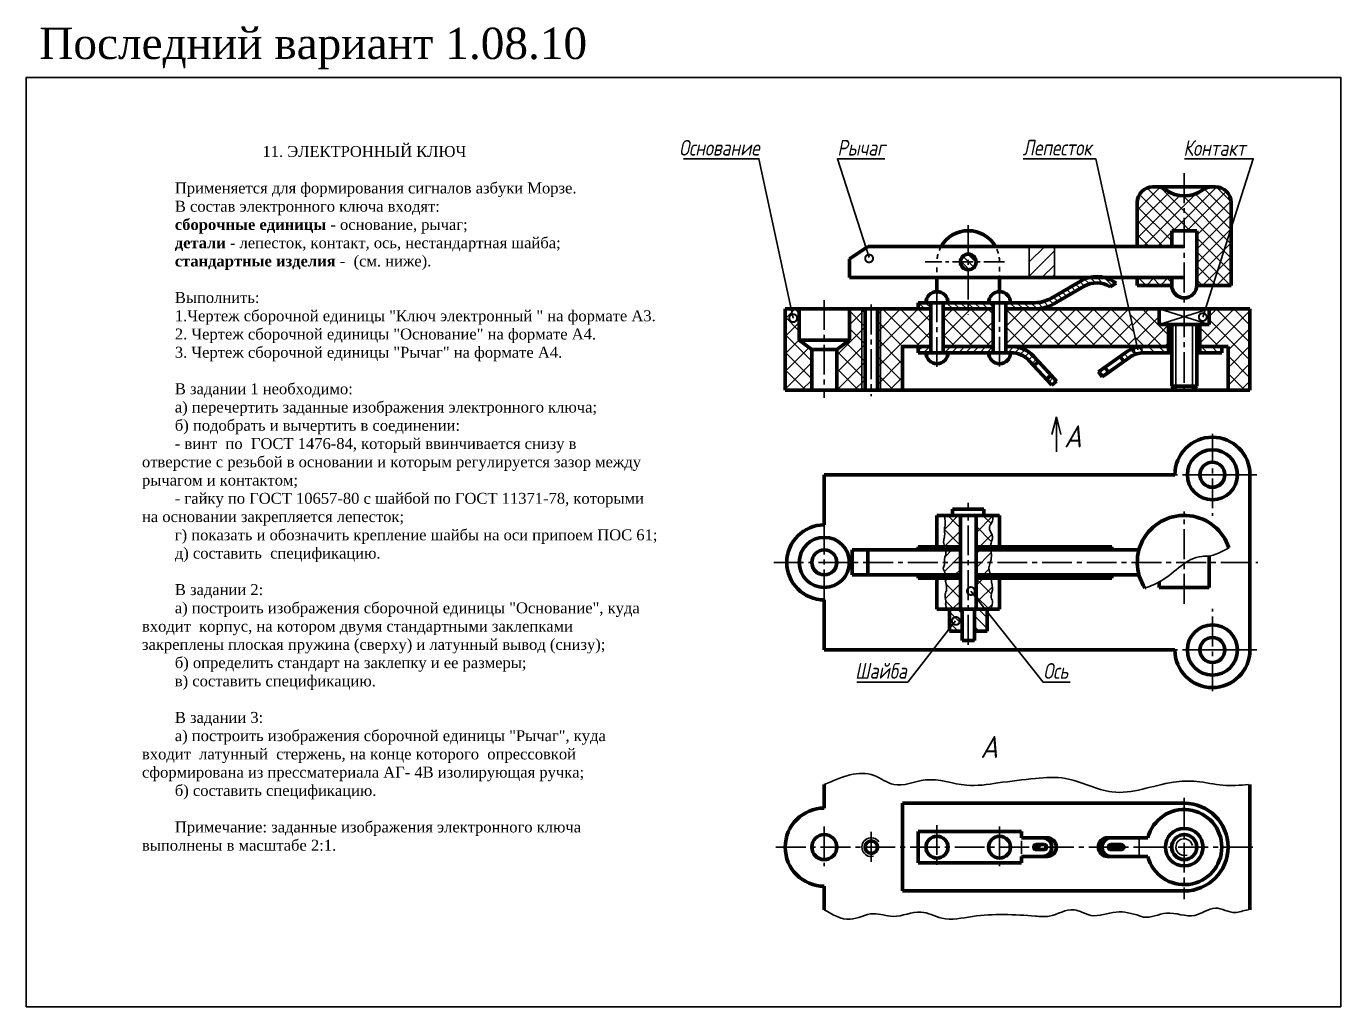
# Model space of a CAD drawing. Header units: millimetres. Extents: x 0 to 1082, y 0 to 313.
# Drawn here: x 0 to 420, y 0 to 313.3 of the extents above; entities that cross this region are included whole.
import ezdxf

# ---------------------------------------------------------------- set-up
doc = ezdxf.new("R2010")
doc.units = ezdxf.units.MM
doc.header["$LTSCALE"] = 0.5
for name, pattern in [('CENTER2', [28.575, 19.05, -3.175, 3.175, -3.175]), ('HIDDEN', [1.1, 0.6, -0.5]), ('осевая2', [28.575, 19.05, -3.175, 3.175, -3.175])]:
    doc.linetypes.add(name, pattern=pattern)
doc.layers.get('0').update_dxf_attribs({"linetype": 'CONTINUOUS', "lineweight": 60})
doc.styles.get("Standard").update_dxf_attribs({"font": 'isocpeui.ttf', "width": 0.8})
doc.styles.add('стиль1', font='times.ttf')

# ---------------------------------------------------------------- blocks, each defined once
blk = doc.blocks.new('_DotSmall')
at = {"color": 0, "linetype": 'ByBlock', "const_width": 0.5}
blk.add_lwpolyline([(-0.0625, 0, 1), (0.0625, 0, 1)], format="xyb", close=True, dxfattribs=at)

msp = doc.modelspace()

# ---------------------------------------------------------------- hatches: boundary and pattern name
at = {"lineweight": -3}
h = msp.add_hatch(dxfattribs=at)
h.set_pattern_fill('ANSI37', angle=90, style=0)
h.set_pattern_definition([(135, (21.099, -7.5106), (-2.245064, -2.245064), []), (225, (21.099, -7.5106), (2.245064, -2.245064), [])])
h.paths.add_polyline_path([(366, 248), (370, 248.01), (370, 259.12, -0.158783), (364.11, 261.04, 0.158783), (361.16, 262), (360.58, 262), (360, 262, 0.414214), (355, 257), (355, 243), (366, 243)])
h.paths.add_polyline_path([(374, 248.02), (374, 230.5), (379.24, 230.5), (385, 248.59), (385, 257, 0.414214), (380, 262), (378.84, 262, 0.158783), (375.89, 261.04, -0.158783), (370, 259.12), (370, 248.01)])
h.paths.add_polyline_path([(385, 248.59), (379.24, 230.5), (385, 230.5)], flags=17)
h.paths.add_polyline_path([(366, 230.5), (366, 233), (355, 233), (355, 230.5)])
h = msp.add_hatch(dxfattribs=at)
h.set_pattern_fill('ANSI31', scale=0.5, angle=90, style=0)
h.set_pattern_definition([(135, (12, -7.2414), (-1.122532, -1.122532), [])])
h.paths.add_polyline_path([(301, 238), (298.5, 238, 0.405163), (301, 235.58)])
h.paths.add_polyline_path([(301, 240.58, 0.414214), (298.5, 238.08, 0.00775), (298.5, 238), (301, 238)])
h.paths.add_polyline_path([(301, 240.58), (301, 238), (303.5, 238, 0.00775), (303.5, 238.08, 0.414214)])
h.paths.add_polyline_path([(303.5, 238), (301, 238), (301, 235.58, 0.405163)])
h = msp.add_hatch(dxfattribs=at)
h.set_pattern_fill('ANSI31', style=0)
h.set_pattern_definition([(45, (21.099, -7.5106), (-2.245064, 2.245064), [])])
h.paths.add_polyline_path([(328.5, 243), (320.5, 243), (320.5, 233), (328.5, 233)])
h = msp.add_hatch(dxfattribs=at)
h.set_pattern_fill('ANSI31', scale=0.5, angle=90, style=0)
h.set_pattern_definition([(135, (21.0991, -7.1917), (-1.122532, -1.122532), [])])
h.paths.add_polyline_path([(313, 225), (313, 223), (322.31, 223, 0.132205), (328.33, 224.62), (338.04, 230.25, -0.280385), (346.35, 230.08), (348.2, 231.27), (347.43, 231.76, 0.077647), (344.6, 233), (339.5, 233, 0.067113), (337.03, 231.98), (327.33, 226.35, -0.132205), (322.31, 225)])
h.paths.add_polyline_path([(309, 223), (309, 225), (301, 225), (301, 223)])
h.paths.add_polyline_path([(293, 225), (293, 223), (301, 223), (301, 225)])
h.paths.add_polyline_path([(289, 223), (289, 225), (285, 225), (285, 223)])
h = msp.add_hatch(dxfattribs=at)
h.set_pattern_fill('ANSI37', scale=1.25, angle=90, style=0)
h.set_pattern_definition([(135, (21.099, -7.1917), (-2.80633, -2.80633), []), (225, (21.099, -7.1917), (2.80633, -2.80633), [])])
h.paths.add_polyline_path([(352.33, 223), (313, 223), (313, 211), (354.97, 211)])
h.paths.add_polyline_path([(391, 223), (378, 223), (378, 218), (375, 218), (375, 211), (384, 211), (384, 197), (391, 197)])
h.paths.add_polyline_path([(309, 223), (293, 223), (293, 211), (309, 211)])
h.paths.add_polyline_path([(289, 223), (276, 223), (272.95, 223), (272.95, 197), (276, 197), (280, 197), (280, 211), (289, 211)])
h.paths.add_polyline_path([(266.95, 223), (263, 223), (263, 213), (259, 210), (259, 197), (266.95, 197)])
h.paths.add_polyline_path([(251, 210), (247, 213), (247, 223), (244.99, 223), (245.76, 219.59, -0.93561), (245.94, 218.99, -1.068822), (245.76, 219.59), (244.99, 223), (242.5, 223), (242.5, 197), (251, 197)])
h.paths.add_polyline_path([(267.95, 223), (266.95, 223), (266.95, 197), (267.95, 197)])
h.paths.add_polyline_path([(272.95, 223), (271.95, 223), (271.95, 197), (272.95, 197)])
h = msp.add_hatch(dxfattribs=at)
h.set_pattern_fill('ANSI37', scale=4, angle=90, style=0)
h.set_pattern_definition([(135, (21.099, -7.1917), (-2.828427, -2.828427), []), (225, (21.099, -7.1917), (2.828427, -2.828427), [])])
h.paths.add_polyline_path([(362, 218), (362, 223), (352.33, 223), (354.97, 211), (357.4, 211), (365, 211), (365, 218)])
h = msp.add_hatch(dxfattribs=at)
h.set_pattern_fill('ANSI31', scale=0.5, style=0)
h.set_pattern_definition([(45, (21.0991, -7.1917), (-1.122532, 1.122532), [])])
h.paths.add_polyline_path([(309, 209), (309, 211), (293, 211), (293, 209)])
h.paths.add_polyline_path([(289, 209), (289, 211), (285, 211), (285, 209)])
h.paths.add_polyline_path([(320.5, 206.41), (321.93, 204.86), (323.4, 206.21), (321.97, 207.76, 0.209882), (314.61, 211), (313, 211), (313, 209), (314.61, 209, -0.209882)])
h.paths.add_polyline_path([(327.46, 201.79), (326.99, 201.36), (326.03, 200.4), (327.68, 198.6), (329.15, 199.95)])
h = msp.add_hatch(dxfattribs=at)
h.set_pattern_fill('ANSI31', scale=0.75, angle=90, style=0)
h.set_pattern_definition([(135, (21.099, -7.1917), (-1.683798, -1.683798), [])])
h.paths.add_polyline_path([(357.18, 211, 0.054479), (355.02, 210.76), (355.14, 210.21, -0.036363), (355.19, 210.22, -1), (355.23, 209.6, -0.929826), (355.14, 210.21), (355.02, 210.76, 0.1), (351.4, 209.16), (349.51, 207.82), (350.67, 206.19), (352.56, 207.52, -0.155325), (357.18, 209), (365, 209), (365, 211)])
h.paths.add_polyline_path([(382, 209), (382, 211), (375, 211), (375, 209)])
h.paths.add_polyline_path([(345.77, 202.72), (344.62, 204.35), (342.58, 202.9), (343.73, 201.27)])
h = msp.add_hatch(dxfattribs=at)
h.set_pattern_fill('ANSI37', scale=1.25, angle=90, style=0)
h.set_pattern_definition([(135, (21.099, -7.4363), (-2.80633, -2.80633), []), (225, (21.099, -7.4363), (2.80633, -2.80633), [])])
edge = h.paths.add_edge_path()
edge.add_spline(control_points=[(308.02, 147), (308.43, 148.75), (309.36, 150.49), (306.87, 153.04), (309.05, 155.03), (308.85, 156.4), (308.75, 157)], knot_values=[0.034459, 0.034459, 0.034459, 0.034459, 2.378832, 5.54111, 7.78659, 9.540425, 9.540425, 9.540425, 9.540425], degree=3, periodic=0)
edge.add_line((308.75, 157), (303.5, 157))
edge.add_line((303.5, 157), (303.5, 147))
edge.add_line((303.5, 147), (308.02, 147))
edge = h.paths.add_edge_path()
edge.add_spline(control_points=[(293.39, 157), (293.43, 156.93), (293.82, 154.02), (293.13, 152.66), (293.8, 150.56), (292.76, 148.55), (293.45, 147)], knot_values=[0.43237, 0.43237, 0.43237, 0.43237, 2.46282, 4.151375, 6.34017, 8.702828, 8.702828, 8.702828, 8.702828], degree=3, periodic=0)
edge.add_line((293.45, 147), (298.5, 147))
edge.add_line((298.5, 147), (298.5, 157))
edge.add_line((298.5, 157), (293.4, 157))
edge = h.paths.add_edge_path()
edge.add_line((298.5, 137), (293.55, 137))
edge.add_spline(control_points=[(293.55, 137), (293.73, 135.62), (294.47, 133.06), (293.17, 131.87), (294.03, 129.98), (293.58, 128.38), (294.16, 127.51), (294.07, 127.02), (294.07, 127)], knot_values=[0.716081, 0.716081, 0.716081, 0.716081, 2.517169, 4.222857, 6.374633, 7.647478, 9.054605, 9.1167, 9.1167, 9.1167, 9.1167], degree=3, periodic=0)
edge.add_line((294.07, 127), (298.5, 127))
edge.add_line((298.5, 127), (298.5, 137))
edge = h.paths.add_edge_path()
edge.add_spline(control_points=[(308.38, 127), (308.09, 127.28), (309.2, 129.3), (307.92, 130.88), (309.05, 133.35), (308.54, 135.07), (308.26, 137)], knot_values=[0, 0, 0, 0, 1.824475, 3.598202, 5.973479, 8.886643, 8.886643, 8.886643, 8.886643], degree=3, periodic=0)
edge.add_line((308.26, 137), (303.5, 137))
edge.add_line((303.5, 137), (303.5, 130.74))
edge.add_line((303.5, 130.74), (306.47, 127))
edge.add_line((306.47, 127), (308.38, 127))
h = msp.add_hatch(dxfattribs=at)
h.set_pattern_fill('ANSI31', style=0)
h.set_pattern_definition([(45, (21.099, -7.4363), (-2.245064, 2.245064), [])])
edge = h.paths.add_edge_path()
edge.add_spline(control_points=[(308.02, 142), (308.11, 142.3), (308.41, 143.35), (308.45, 144.69), (308.25, 145.71), (308.19, 146)], knot_values=[0, 0, 0, 0, 0.889745, 3.113462, 4.0085, 4.0085, 4.0085, 4.0085], degree=3, periodic=0)
edge.add_line((308.19, 146), (303.5, 146))
edge.add_line((303.5, 146), (303.5, 142))
edge.add_line((303.5, 142), (308.02, 142))
edge = h.paths.add_edge_path()
edge.add_line((303.5, 138), (308.32, 138))
edge.add_spline(control_points=[(308.32, 138), (308.04, 138.47), (307.3, 139.72), (307.76, 141.12), (308.02, 142)], knot_values=[4.0085, 4.0085, 4.0085, 4.0085, 5.583819, 8.216881, 8.216881, 8.216881, 8.216881], degree=3, periodic=0)
edge.add_line((308.02, 142), (303.5, 142))
edge.add_line((303.5, 142), (303.5, 138))
edge = h.paths.add_edge_path()
edge.add_line((298.5, 142), (298.5, 145.96))
edge.add_line((298.5, 145.96), (298.46, 146))
edge.add_line((298.46, 146), (293.78, 146))
edge.add_spline(control_points=[(293.78, 146), (293.81, 145.8), (294.04, 144.34), (293.24, 143.52), (293.45, 142.6), (293.45, 142)], knot_values=[0.446064, 0.446064, 0.446064, 0.446064, 2.109199, 3.28176, 5.090305, 5.090305, 5.090305, 5.090305], degree=3, periodic=0)
edge.add_line((293.45, 142), (298.5, 142))
edge = h.paths.add_edge_path()
edge.add_line((298.5, 138), (298.5, 142))
edge.add_line((298.5, 142), (293.45, 142))
edge.add_spline(control_points=[(293.45, 142), (293.45, 141.79), (293.41, 141.13), (292.62, 139.61), (293.65, 139.08), (293.53, 138), (293.53, 138)], knot_values=[5.090305, 5.090305, 5.090305, 5.090305, 5.72996, 7.00852, 9.521447, 9.927894, 9.927894, 9.927894, 9.927894], degree=3, periodic=0)
edge.add_line((293.53, 138), (298.5, 138))
h = msp.add_hatch(dxfattribs=at)
h.set_pattern_fill('ANSI31', scale=0.75, angle=90, style=0)
h.set_pattern_definition([(135, (21.099, -7.4363), (-1.683798, -1.683798), [])])
h.paths.add_polyline_path([(303, 120.01), (303.03, 120), (307, 120), (307, 126.33), (306.47, 127), (303, 127)])
h.paths.add_polyline_path([(299, 120), (299, 127), (295, 127), (295, 120.84), (296.78, 123.13, -0.05872), (296.75, 123.19, -1), (297.35, 123.38, -0.889074), (296.78, 123.13), (295, 120.84), (295, 120)])

# ---------------------------------------------------------------- linework, layer by layer
at = {"color": 7, "linetype": 'CENTER2', "lineweight": -3}
for p, q in [((370, 266.36), (370, 196.12)), ((301, 249.8), (301, 221.12)), ((291, 204.46), (291, 229.77)), ((311, 204.58), (311, 229.66)), ((255, 225.84), (255, 194.6)), ((270, 224.38), (270, 195.14)), ((379, 183.13), (379, 156.87)), ((393.23, 170), (366.5, 170)), ((301, 115.68), (301, 160.99)), ((370, 128.77), (370, 158.3)), ((255, 154), (255, 129.5)), ((238.86, 142), (393.56, 142)), ((379, 100.87), (379, 127.13)), ((393.23, 114), (366.5, 114)), ((370, 66.71), (370, 34.36)), ((255, 57.09), (255, 44.91)), ((270, 55.85), (270, 46.15)), ((291, 58.04), (291, 44.27)), ((311, 51), (311, 57.59)), ((311, 57.59), (311, 43.59)), ((391.92, 51), (239.54, 51))]:
    msp.add_line(p, q, dxfattribs=at)
at = {"color": 7, "lineweight": 60}
for p, q in [((360, 262), (361.16, 262)), ((360.58, 262), (378.84, 262)), ((378.84, 262), (380, 262)), ((355, 243), (355, 257)), ((355, 256.36), (355, 256.36)), ((385, 230.5), (385, 257)), ((355, 243), (355, 253)), ((366, 243), (366, 248)), ((366, 248), (374, 248)), ((374, 248), (374, 230.5)), ((269, 243), (263, 239)), ((370, 243), (269, 243)), ((311, 243), (320, 243)), ((263, 233), (263, 239)), ((370, 233), (263, 233)), ((291, 228.5), (291, 233)), ((311, 232.5), (311, 233)), ((311, 232.5), (311, 233)), ((311, 228.5), (311, 232.82)), ((311, 232.82), (311, 228.5)), ((311, 228.5), (311, 232.82)), ((327.33, 226.35), (337.03, 231.98)), ((348.2, 231.27), (346.35, 230.08)), ((347.43, 231.76), (348.2, 231.27)), ((355, 230.5), (355, 233)), ((355, 233), (355, 230.5)), ((366, 233), (366, 230.5)), ((385, 233), (385, 230.5)), ((328.33, 224.62), (338.04, 230.25)), ((366, 230.5), (355, 230.5)), ((385, 230.5), (374, 230.5)), ((242.5, 197), (242.5, 223)), ((242.5, 223), (276, 223)), ((247, 213), (247, 223)), ((263, 223), (263, 213)), ((268, 223), (268, 197)), ((272, 223), (272, 197)), ((276, 223), (289, 223)), ((285, 223), (285, 225)), ((285, 225), (322.31, 225)), ((293, 225), (289, 225)), ((289, 225), (289, 209)), ((289, 224), (289, 209)), ((291, 225), (311, 225)), ((293, 209), (293, 225)), ((293, 223), (309, 223)), ((313, 225), (309, 225)), ((309, 225), (309, 209)), ((313, 209), (313, 225)), ((313, 223), (391, 223)), ((370, 223), (362, 223)), ((370, 223), (362, 223)), ((362, 223), (362, 218)), ((390, 223), (370, 223)), ((378, 218), (378, 223)), ((391, 197), (391, 223)), ((289, 219), (289, 209)), ((313, 211), (313, 217.29)), ((362, 218), (378, 218)), ((366, 218), (365, 218)), ((365, 218), (365, 209)), ((366, 209), (366, 218)), ((370, 218), (374, 218)), ((370, 218), (370, 218)), ((370, 218), (374, 218)), ((374, 218), (373, 218)), ((374, 218), (374, 209)), ((374, 218), (375, 218)), ((375, 218), (375, 209)), ((263, 213), (247, 213)), ((247, 213), (251, 210)), ((259, 210), (251, 210)), ((251, 210), (251, 197)), ((263, 213), (259, 210)), ((259, 197), (259, 210)), ((280, 211), (285, 211)), ((289, 211), (280, 211)), ((280, 197), (280, 211)), ((285, 211), (285, 210)), ((285, 211), (289, 211)), ((285, 211), (285, 209)), ((293, 211), (309, 211)), ((313, 211), (313, 209)), ((313, 211), (357.4, 211)), ((366, 211), (354, 211)), ((366, 211), (357.18, 211)), ((365, 211), (357.4, 211)), ((365, 211), (366, 211)), ((375, 211), (374, 211)), ((375, 211), (384, 211)), ((382, 209), (382, 211)), ((384, 211), (384, 197)), ((285, 209), (314.61, 209)), ((285, 209), (291, 209)), ((291, 209), (293, 209)), ((320.5, 206.41), (327.68, 198.6)), ((323.4, 206.21), (321.93, 204.86)), ((321.97, 207.76), (329.15, 199.95)), ((327.46, 201.79), (323.4, 206.21)), ((351.4, 209.16), (342.58, 202.9)), ((352.56, 207.52), (343.73, 201.27)), ((345.77, 202.72), (350.67, 206.19)), ((349.51, 207.82), (350.67, 206.19)), ((366, 209), (357.18, 209)), ((366, 198.33), (366, 209)), ((374, 209), (382, 209)), ((374, 209), (374, 198.33)), ((327.46, 201.79), (325.99, 200.44)), ((329.15, 199.95), (327.46, 201.79)), ((329.15, 199.95), (327.46, 201.79)), ((342.58, 202.9), (344.62, 204.35)), ((342.58, 202.9), (343.73, 201.27)), ((343.73, 201.27), (345.77, 202.72)), ((344.62, 204.35), (345.77, 202.72)), ((327.68, 198.6), (325.99, 200.44)), ((326.03, 200.4), (326.99, 201.36)), ((329.15, 199.95), (327.68, 198.6)), ((374, 198.33), (366, 198.33)), ((366, 198.33), (367.33, 197)), ((374, 198.33), (372.67, 197)), ((242.5, 197), (391, 197)), ((276, 197), (249.37, 197)), ((249.37, 197), (256.37, 197)), ((259, 197), (255, 197)), ((255, 197), (271, 197)), ((276, 197), (283, 197)), ((367, 170), (255, 170)), ((255, 154), (255, 170)), ((391, 114), (391, 170)), ((391.5, 170), (391.5, 170)), ((391.5, 170), (391.5, 170)), ((391.5, 170), (391.5, 170)), ((391.5, 170), (391.5, 170)), ((391.5, 170), (391.5, 170)), ((391.5, 170), (391.5, 170)), ((391.5, 170), (391.5, 170)), ((391.5, 170), (391.5, 170)), ((391.5, 170), (391.5, 170)), ((301, 157), (291, 157)), ((291, 157), (291, 147)), ((306, 159), (296, 159)), ((296, 159), (296, 157)), ((296, 157), (301, 157)), ((301, 157), (298.5, 157)), ((298.5, 157), (298.5, 127)), ((303.5, 157), (301, 157)), ((301, 157), (306, 157)), ((301, 157), (306, 157)), ((301, 157), (311, 157)), ((303.5, 142), (303.5, 157)), ((306, 157), (306, 159)), ((311, 157), (311, 147)), ((298.5, 147), (298.5, 151.23)), ((298.5, 151.23), (298.5, 131.95)), ((285, 146), (285, 147)), ((285, 147), (298.5, 147)), ((303.5, 147), (303.5, 150.58)), ((303.5, 150.58), (303.5, 131.13)), ((303.5, 147), (346.86, 147)), ((346.86, 147), (346.86, 146)), ((263.86, 146), (263.86, 138)), ((298.5, 146), (263.86, 146)), ((268.86, 138), (268.86, 146)), ((355.54, 146), (303.5, 146)), ((378, 134), (378, 144.04)), ((303.5, 127), (303.5, 142)), ((263.86, 138), (298.5, 138)), ((285, 138), (285, 137)), ((285, 138), (285, 137)), ((285, 137), (298.5, 137)), ((291, 127), (291, 137)), ((303.5, 138), (355.54, 138)), ((303.5, 137), (346.86, 137)), ((311, 127), (311, 137)), ((346.86, 137), (346.86, 138)), ((346.86, 138), (346.86, 137)), ((362, 135.72), (362, 134)), ((357.59, 133.82), (357.46, 133.77)), ((362, 134), (378, 134)), ((255, 130), (255, 114)), ((301, 127), (291, 127)), ((295, 120), (295, 127)), ((295, 127), (301, 127)), ((298.5, 127), (303.5, 127)), ((299, 117), (299, 127)), ((301, 127), (303, 127)), ((301, 127), (307, 127)), ((301, 127), (311, 127)), ((303, 127), (303, 117)), ((307, 127), (307, 120)), ((299, 120), (295, 120)), ((307, 120), (303, 120)), ((367, 114), (255, 114)), ((303, 117), (299, 117)), ((391.5, 114), (391.5, 114)), ((391.5, 114), (391.5, 114)), ((391.5, 114), (391.5, 114)), ((391.5, 114), (391.5, 114)), ((391.5, 114), (391.5, 114)), ((391.5, 114), (391.5, 114)), ((391.5, 114), (391.5, 114)), ((391.5, 114), (391.5, 114)), ((391.5, 114), (391.5, 114)), ((255, 70.99), (255, 63.49)), ((391, 51), (391, 71)), ((280, 51), (280, 65)), ((280, 65), (370, 65)), ((285, 51), (285, 56)), ((285, 56), (318, 56)), ((318, 56), (318, 54)), ((280, 37), (280, 51)), ((285, 46), (285, 51)), ((318, 54), (326.15, 54)), ((322.73, 51.8), (325.23, 51.8)), ((345.49, 54), (348.69, 54)), ((349.87, 51.8), (346.57, 51.8)), ((348.69, 54), (358.38, 54)), ((391, 51), (391, 30.99)), ((326.15, 48), (318, 48)), ((318, 48), (318, 46)), ((322.58, 49.7), (322.58, 49.7)), ((322.73, 50.2), (325.23, 50.2)), ((345.49, 48), (348.69, 48)), ((349.87, 50.2), (346.57, 50.2)), ((348.69, 48), (358.38, 48)), ((350.02, 49.7), (350.02, 49.7)), ((318, 46), (285, 46)), ((255, 38.49), (255, 30.99)), ((370, 37), (280, 37))]:
    msp.add_line(p, q, dxfattribs=at)
at = {"color": 7, "lineweight": -3}
for p, q in [((320.5, 243), (320.5, 233)), ((328.5, 233), (328.5, 243)), ((327.52, 233), (328.5, 233.98)), ((267, 223), (267, 197)), ((273, 223), (273, 197)), ((362, 218), (378, 223)), ((378, 218), (362, 223)), ((367.33, 218), (367.33, 197)), ((372.67, 218), (372.67, 197)), ((327.74, 182.88), (329.14, 188.48)), ((329.14, 188.48), (329.14, 177.28)), ((329.14, 188.48), (329.14, 182.88)), ((330.54, 182.88), (329.14, 188.48)), ((255, 51), (255, 57.59)), ((291, 51), (291, 58.04)), ((318, 53.01), (318, 48.9)), ((355.65, 53.54), (355.65, 48.45))]:
    msp.add_line(p, q, dxfattribs=at)
at = {"color": 7, "linetype": 'CENTER2', "lineweight": -3, "ltscale": 0.7}
msp.add_line((312.6, 238), (287.25, 238), dxfattribs=at)
at = {"color": 7, "linetype": 'HIDDEN', "lineweight": -3, "ltscale": 5}
for p, q in [((291, 231.95), (291, 236.88)), ((311, 232.22), (311, 237.22))]:
    msp.add_line(p, q, dxfattribs=at)
at = {"linetype": 'осевая2', "lineweight": -3, "ltscale": 0.35}
msp.add_line((370, 207.32), (370, 199.37), dxfattribs=at)
at = {"color": 7, "lineweight": 25}
for p, q in [((379, 170), (393.23, 170)), ((379, 114), (393.23, 114))]:
    msp.add_line(p, q, dxfattribs=at)
at = {"color": 7, "lineweight": -3}
msp.add_lwpolyline([(0, 0), (420, 0), (420, 297), (0, 297)], close=True, dxfattribs=at)
for points in [[(245.06, 220.06), (234.09, 271), (210.02, 271)], [(269.3, 239.45), (259.16, 271), (274.37, 271)], [(355.21, 209.91), (341.74, 271), (318.55, 271)], [(375.92, 220.4), (392.04, 271), (370.09, 271)], [(301.83, 132.85), (324.91, 103.74), (333.54, 103.74)], [(296.91, 123.29), (281.67, 103.74), (265.37, 103.74)]]:
    msp.add_lwpolyline(points, dxfattribs=at)
at = {"color": 7, "lineweight": 60}
for centre, radius in [((301, 238), 2.5), ((379, 170), 8), ((379, 170), 4), ((255, 142), 8), ((255, 142), 4), ((379, 114), 8), ((379, 114), 4), ((255, 51), 4), ((370, 51), 6), ((370, 51), 4), ((270, 51), 2), ((291, 51), 3.5), ((311, 51), 3.5)]:
    msp.add_circle(centre, radius, dxfattribs=at)
for centre, radius, start, end in [((360, 257), 5, 90, 180), ((361.16, 257), 5, 53.9109, 90), ((370, 269.12), 10, 233.9109, 306.0891), ((378.84, 257), 5, 90, 126.0891), ((380, 257), 5, 0, 90), ((301, 238), 10, 30, 150), ((342.05, 223.33), 10, 57.4737, 120.1245), ((342.05, 223.33), 8, 57.4737, 120.1245), ((291, 225), 3.5, 360, 180), ((311, 225), 3.5, 360, 180), ((370, 230.5), 4, 180, 0), ((322.31, 235), 10, 270, 300.1245), ((322.31, 235), 12, 270, 300.1245), ((314.61, 201), 10, 42.5868, 90), ((357.18, 201), 10, 90, 125.3158), ((291, 209), 3.5, 180, 0), ((311, 209), 3.5, 180, 0), ((314.61, 201), 8, 42.5868, 90), ((357.18, 201), 8, 90, 125.3158), ((379, 170), 12, 0, 180), ((370, 142), 15, 18.1518, 213.2895), ((255, 142), 12, 90, 270), ((379, 114), 12, 180, 0), ((255, 50.99), 12.5, 90, 270), ((370, 51), 12, 194.4775, 165.5225), ((370, 51), 14, 270, 90), ((322.73, 51), 0.8, 90, 270), ((324.2, 51), 0.8, 90, 270), ((324.68, 51), 3, 270, 90), ((325.23, 51), 0.8, 270, 90), ((326.15, 51), 3, 270, 90), ((345.58, 51), 3, 91.6451, 268.3549), ((346.73, 51), 3, 91.6451, 268.3549), ((346.57, 51), 0.8, 90, 270), ((348.71, 51), 0.8, 270, 90), ((349.87, 51), 0.8, 270, 90)]:
    msp.add_arc(centre, radius, start, end, dxfattribs=at)
at = {"color": 7, "linetype": 'HIDDEN', "lineweight": -3, "ltscale": 5}
for start, end in [(150, 180), (0, 30)]:
    msp.add_arc((301, 238), 10, start, end, dxfattribs=at)
at = {"color": 7, "lineweight": -3}
for centre, radius, start, end in [((270, 51), 3, 34.7392, 282.8207), ((370, 51), 2.67, 10.7893, 289.3967)]:
    msp.add_arc(centre, radius, start, end, dxfattribs=at)
for points, knots in [([(293.39, 157), (293.43, 156.93), (293.82, 154.02), (293.13, 152.66), (293.8, 150.56), (292.76, 148.55), (293.45, 147)], [0.43237, 0.43237, 0.43237, 0.43237, 2.46282, 4.151375, 6.34017, 8.702828, 8.702828, 8.702828, 8.702828]), ([(308.75, 157), (308.85, 156.4), (309.05, 155.03), (306.87, 153.04), (309.36, 150.49), (308.43, 148.75), (308.02, 147)], [0.034459, 0.034459, 0.034459, 0.034459, 1.788295, 4.033774, 7.196052, 9.540425, 9.540425, 9.540425, 9.540425]), ([(293.78, 146), (293.81, 145.8), (294.04, 144.34), (293.13, 143.41), (293.73, 141.76), (292.62, 139.61), (293.65, 139.08), (293.53, 138), (293.53, 138)], [0.446064, 0.446064, 0.446064, 0.446064, 2.109199, 3.28176, 5.72996, 7.00852, 9.521447, 9.927894, 9.927894, 9.927894, 9.927894]), ([(293.55, 137), (293.73, 135.62), (294.47, 133.06), (293.17, 131.87), (294.03, 129.98), (293.58, 128.38), (294.16, 127.51), (294.07, 127.02), (294.07, 127)], [0.716081, 0.716081, 0.716081, 0.716081, 2.517169, 4.222857, 6.374633, 7.647478, 9.054605, 9.1167, 9.1167, 9.1167, 9.1167]), ([(308.26, 137), (308.54, 135.07), (309.05, 133.35), (307.92, 130.88), (309.2, 129.3), (308.09, 127.28), (308.38, 127)], [0, 0, 0, 0, 2.913164, 5.288441, 7.062168, 8.886643, 8.886643, 8.886643, 8.886643]), ([(255, 30.99), (257.71, 29.38), (262.81, 26.35), (270.24, 30.91), (277.85, 27.58), (285.28, 31.78), (293.34, 27), (305.85, 29.99), (317.17, 29.42), (328.15, 28.44), (334.03, 32.56), (340.89, 27.78), (348.07, 31.24), (353.71, 29.7), (358.93, 27.94), (364.82, 31.51), (372.86, 27.3), (379.71, 33.18), (385.45, 29.1), (388.74, 30.74), (390.5, 30.99)], [0, 0, 0, 0, 8.753373, 16.464119, 22.778625, 31.822235, 38.716019, 48.553812, 68.733604, 73.022805, 81.314486, 86.962014, 95.070209, 102.674891, 103.975074, 111.403635, 120.540364, 127.497714, 133.959942, 137.803314, 137.803314, 137.803314, 137.803314])]:
    msp.add_open_spline(points, degree=3, knots=knots, dxfattribs=at)
for points in [[(308.19, 146), (308.34, 145.12), (308.26, 142.9), (307.65, 139.43), (308.32, 138)], [(357.59, 133.82), (362.64, 136.08), (375.67, 143.92), (377.47, 143.99), (384.32, 146.71)], [(255, 70.99), (270.93, 73.89), (277.16, 71.02), (287.22, 72.46), (300.4, 70.78), (310.47, 71.5), (322.5, 72.94), (332.04, 72.94), (346.9, 68.63), (366.55, 71.74), (373.98, 71.98), (382.36, 70.78), (390.5, 71)]]:
    msp.add_spline(points, degree=3, dxfattribs=at)

# ---------------------------------------------------------------- block references
at = {"color": 7}
for p, xscale, yscale, zscale, rotation in [((269.3, 239.13), 5.000000000000003, 5.000000000000003, 5.000000000000003, 311.4910735872611), ((245.06, 220.06), 4.999999999999995, 4.999999999999995, 4.999999999999995, 290.4096593688304), ((297.05, 123.29), 5.000000000000002, 5.000000000000002, 5.000000000000002, 17.59900175658209)]:
    msp.add_blockref('_DotSmall', p, dxfattribs=dict(at, xscale=xscale, yscale=yscale, zscale=zscale, rotation=rotation))
at = {"color": 7, "lineweight": 60}
for p, xscale, yscale, zscale, rotation in [((375.92, 220.4), 4.999999999999996, 4.999999999999996, 4.999999999999996, 259.0725696079405), ((301.83, 132.85), 5.000000000000002, 5.000000000000002, 5.000000000000002, 17.59900175658209)]:
    msp.add_blockref('_DotSmall', p, dxfattribs=dict(at, xscale=xscale, yscale=yscale, zscale=zscale, rotation=rotation))
at = {"color": 7, "lineweight": -3, "xscale": 5, "yscale": 5, "zscale": 5, "rotation": 274.1011286683951}
msp.add_blockref('_DotSmall', (355.21, 209.91), dxfattribs=at)

# ---------------------------------------------------------------- texts
at = {"color": 1, "lineweight": -3, "style": 'стиль1'}
msp.add_text('Последний вариант 1.08.10', height=10, dxfattribs=at).set_placement((4.14, 302.87))
at = {"lineweight": -3, "width": 0.8}
for s, p in [('Основание', (208.62, 272.01)), ('Рычаг', (259.17, 272.01)), ('Лепесток', (318.39, 272.05)), ('Контакт', (369.74, 271.92)), ('Шайба', (264.85, 104.82)), ('Ось', (324.98, 104.8))]:
    msp.add_text(s, height=5, dxfattribs=at).set_placement(p)
at = {"color": 7, "lineweight": -3, "width": 0.9}
for s, p in [('А', (331.61, 178.77)), ('A', (304.87, 79.52))]:
    msp.add_text(s, height=7, dxfattribs=at).set_placement(p)
at = {"color": 7, "insert": (33.47, 280.91), "char_height": 3.5, "width": 164.6695, "attachment_point": 1, "style": 'стиль1'}
msp.add_mtext('{\\fTimes New Roman|b0|i0|c204|p18;^I^I^I^I\\P^I^I^I11. ЭЛЕКТРОННЫЙ КЛЮЧ\\P\\P^IПрименяется для формирования сигналов азбуки Морзе.\\P^IВ состав электронного ключа входят:\\P^I\\fTimes New Roman|b1|i0|c204|p18;сборочные единицы\\fTimes New Roman|b0|i0|c204|p18; - основание, рычаг;\\P^I\\fTimes New Roman|b1|i0|c204|p18;детали\\fTimes New Roman|b0|i0|c204|p18; - лепесток, контакт, ось, нестандартная шайба;\\P^I\\fTimes New Roman|b1|i0|c204|p18;стандартные изделия \\fTimes New Roman|b0|i0|c204|p18;-  (см. ниже).\\P\\P^IВыполнить:\\P\\pi-3.5,l3.5;^I1.Чертеж сборочной единицы "Ключ электронный " на формате А3.\\P\\pi0,l0;^I2. Чертеж сборочной единицы "Основание" на формате А4.\\P^I3. Чертеж сборочной единицы "Рычаг" на формате А4.\\P\\P^IВ задании 1 необходимо:\\P^Iа) перечертить заданные изображения электронного ключа;\\P^Iб) подобрать и вычертить в соединении:\\P\\pi-3.5,l3.5;^I\\fTimes New Roman|b0|i0|c204|p32;-\\fTimes New Roman|b0|i0|c204|p18; винт  по  ГОСТ 1476-84, который ввинчивается снизу в отверстие с резьбой в основании и которым регулируется зазор между рычагом и контактом;\\P\\fTimes New Roman|b0|i0|c204|p32;^I-\\fTimes New Roman|b0|i0|c204|p18; гайку по ГОСТ 10657-80 с шайбой по ГОСТ 11371-78, которыми на основании закрепляется лепесток;\\P^Iг) показать и обозначить крепление шайбы на оси припоем ПОС 61;\\P\\pi0,l0;^Iд) составить  спецификацию.\\P\\P^IВ задании 2:\\P\\pi-3.5,l3.5;^Iа) построить изображения сборочной единицы "Основание", куда  входит  корпус, на котором двумя стандартными заклепками закреплены плоская пружина (сверху) и латунный вывод (снизу);\\P\\pi0,l0;^Iб) определить стандарт на заклепку и ее размеры;\\P^Iв) составить спецификацию.\\P\\P^IВ задании 3:\\P\\pi-3.5,l3.5;^Iа) построить изображения сборочной единицы "Рычаг", куда  входит  латунный  стержень, на конце которого  опрессовкой сформирована из прессматериала АГ- 4В изолирующая ручка;\\P\\pi0,l0;^Iб) составить спецификацию.\\P^I\\P\\pi-3.5,l3.5;^IПримечание: заданные изображения электронного ключа  выполнены в масштабе 2:1.\\P\\pi0,l0;^I^I^I}', dxfattribs=at)

doc.saveas('drawing.dxf')
